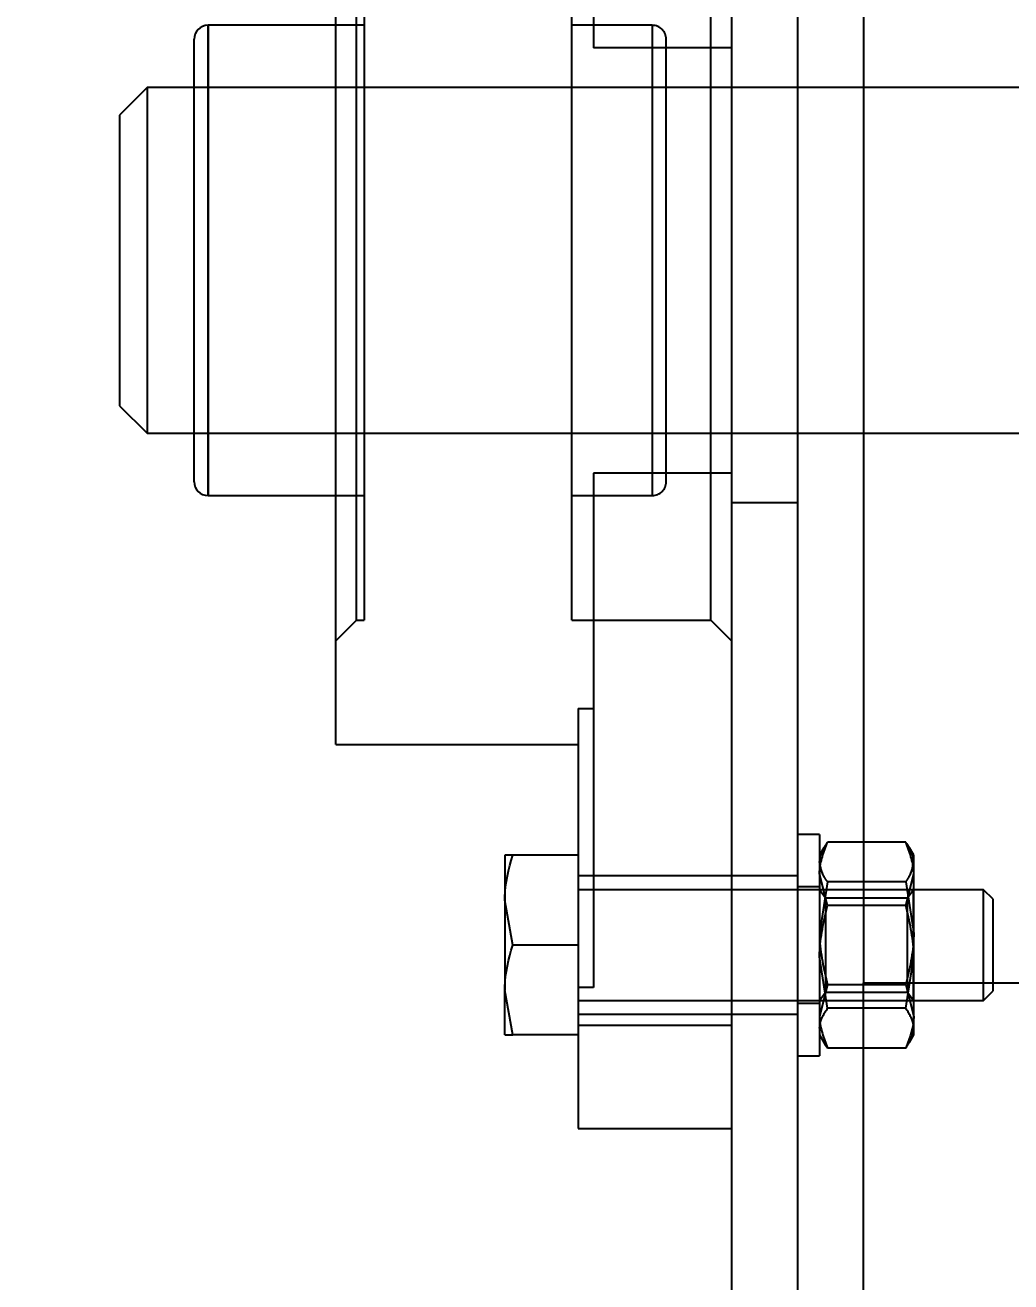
# Model space of a CAD drawing. Header units: metres. Extents: x 0 to 63075, y 0 to 44550.
# Drawn here: x 13843.6 to 13914.9, y 31177.6 to 31268.5 of the extents above; entities that cross this region are included whole.
import ezdxf

# ---------------------------------------------------------------- set-up
doc = ezdxf.new("R2010")
doc.units = ezdxf.units.M
doc.header["$LTSCALE"] = 75
doc.linetypes.add('HIDDEN2', pattern=[4.7625, 3.175, -1.5875])
for name, color, linetype in [('SDM', 7, 'Continuous'), ('SL1', 8, 'Continuous'), ('SL4', 4, 'Continuous'), ('ST1', 7, 'HIDDEN2')]:
    doc.layers.add(name, color=color, linetype=linetype)
doc.styles.add('ROMANS', font='ROMANS.SHX')
doc.dimstyles.new('75___1-75', dxfattribs={"dimscale": 75, "dimtxt": 2.5, "dimasz": 2, "dimexe": 1.5, "dimexo": 1, "dimgap": 0.5, "dimtad": 1, "dimdec": 0, "dimzin": 12, "dimtxsty": 'ROMANS', "dimcen": 0, "dimclrd": 256, "dimclre": 256, "dimclrt": 3, "dimazin": 3, "dimtfac": 1, "dimtdec": 0, "dimtmove": 0, "dimatfit": 0, "dimfxl": 1, "dimlwd": -1, "dimlwe": -1, "dimarcsym": 0})

# ---------------------------------------------------------------- blocks, each defined once
blk = doc.blocks.new('A$C52ce5e24')
at = {"layer": 'SL1'}
for radius, start, end in [(1221.5, 124.209852, 67.294357), (1158, 126.374154, 69.370009), (1150, 126.668292, 69.219881)]:
    blk.add_arc((6551.95, 10099.982), radius, start, end, dxfattribs=at)
blk = doc.blocks.new('*D27')
at = {"layer": 'Defpoints', "color": 0, "transparency": 16777216}
for p in [(11751.699, 31651.481), (12031.335, 31651.481), (13897.709, 31414.244)]:
    blk.add_point(p, dxfattribs=at)
at = {"layer": 'SDM', "transparency": 16777216}
for p, q in [((11751.699, 31801.481), (11751.699, 32508.624)), ((11956.335, 31651.481), (11639.199, 31651.481)), ((11751.699, 31414.244), (11751.699, 31651.481)), ((13822.709, 31414.244), (11639.199, 31414.244)), ((11751.699, 31264.244), (11751.699, 31114.244))]:
    blk.add_line(p, q, dxfattribs=at)
for points in [[(11726.699, 31801.481), (11776.699, 31801.481), (11751.699, 31651.481)], [(11726.699, 31264.244), (11776.699, 31264.244), (11751.699, 31414.244)]]:
    blk.add_solid(points, dxfattribs=at)
at = {"layer": 'SDM', "color": 3, "transparency": 16777216, "insert": (11620.449, 32230.053), "char_height": 187.5, "attachment_point": 5, "rotation": 90, "style": 'ROMANS'}
blk.add_mtext('237', dxfattribs=at)
blk = doc.blocks.new('A$Cb6dca9d5')
at = {"layer": 'SL4'}
for p, q in [((48.235, 4619.715), (48.235, 3669.713)), ((57.76, 4614.715), (57.76, 4459.475)), ((38.245, 4564.279), (38.245, 4527.091)), ((19.635, 4511.713), (19.635, 4546.713)), ((19.635, 4528.713), (10.395, 4528.713)), ((10.395, 4494.713), (10.395, 4528.713)), ((9.395, 4495.713), (9.395, 4527.713)), ((48.235, 4527.091), (38.245, 4527.091)), ((6, 4524.213), (4, 4522.213)), ((9.395, 4524.213), (6, 4524.213)), ((6, 4524.213), (6, 4499.213)), ((4, 4522.213), (4, 4501.213)), ((19.635, 4476.713), (19.635, 4511.713)), ((4, 4501.213), (6, 4499.213)), ((6, 4499.213), (9.395, 4499.213)), ((48.235, 4496.334), (38.245, 4496.334)), ((38.245, 4496.334), (38.245, 4459.146)), ((10.395, 4494.713), (19.635, 4494.713)), ((37.135, 4479.317), (38.245, 4479.317)), ((37.135, 4479.317), (37.135, 4459.146)), ((19.635, 4476.713), (37.135, 4476.713)), ((31.835, 4468.713), (31.835, 4465.463)), ((37.135, 4468.713), (32.416, 4468.713)), ((32.416, 4462.213), (31.835, 4465.463)), ((31.835, 4465.463), (31.835, 4458.963)), ((37.135, 4462.213), (32.416, 4462.213)), ((32.416, 4455.713), (31.835, 4458.963)), ((31.835, 4455.713), (31.835, 4458.963)), ((37.135, 4459.146), (37.135, 4456.391)), ((38.245, 4459.146), (37.135, 4459.146)), ((57.76, 4459.475), (123, 4459.475)), ((57.76, 3669.713), (57.76, 4459.475)), ((48.235, 4456.391), (37.135, 4456.391)), ((37.135, 4456.391), (37.135, 4448.963)), ((37.135, 4455.713), (32.416, 4455.713)), ((37.135, 4448.963), (48.235, 4448.963))]:
    blk.add_line(p, q, dxfattribs=at)
for centre, start, end in [((10.395, 4527.713), 90, 180), ((10.395, 4495.713), 180, 270)]:
    blk.add_arc(centre, 1, start, end, dxfattribs=at)
for points, knots in [([(31.835, 4465.463), (31.836, 4465.54), (31.844, 4466.637), (32.14, 4467.713), (32.416, 4468.713)], [0, 0, 0, 0, 0.070215, 1, 1, 1, 1]), ([(32.416, 4468.713), (32.181, 4468.713), (31.871, 4468.713), (31.842, 4468.713), (31.835, 4468.713)], [0, 0, 0, 0, 0.758149, 1, 1, 1, 1]), ([(31.835, 4458.963), (31.836, 4459.04), (31.844, 4460.137), (32.14, 4461.213), (32.416, 4462.213)], [0, 0, 0, 0, 0.0702148, 1, 1, 1, 1]), ([(31.835, 4455.713), (31.842, 4455.713), (31.871, 4455.713), (32.181, 4455.713), (32.416, 4455.713)], [0, 0, 0, 0, 0.241851, 1, 1, 1, 1])]:
    blk.add_open_spline(points, degree=3, knots=knots, dxfattribs=at)
at = {"layer": 'ST1'}
for p, q in [((52.997, 4669.713), (52.997, 3669.713)), ((21.135, 4485.713), (21.135, 4537.713)), ((21.685, 4537.713), (21.685, 4485.713)), ((36.685, 4485.713), (36.685, 4537.713)), ((46.735, 4485.713), (46.735, 4537.713)), ((10.395, 4528.713), (10.395, 4494.713)), ((21.685, 4528.713), (19.635, 4528.713)), ((42.505, 4528.713), (36.685, 4528.713)), ((42.505, 4528.713), (42.505, 4494.758)), ((43.505, 4495.713), (43.505, 4527.713)), ((48.235, 4527.091), (38.245, 4527.091)), ((43.505, 4524.213), (9.395, 4524.213)), ((97, 4524.213), (9.395, 4524.213)), ((9.395, 4499.213), (43.505, 4499.213)), ((9.395, 4499.213), (97, 4499.213)), ((48.235, 4496.334), (38.245, 4496.334)), ((19.635, 4494.713), (21.685, 4494.713)), ((36.685, 4494.713), (42.505, 4494.713)), ((48.235, 4494.213), (52.997, 4494.213)), ((19.635, 4484.213), (21.135, 4485.713)), ((21.135, 4485.713), (21.685, 4485.713)), ((36.685, 4485.713), (46.735, 4485.713)), ((46.735, 4485.713), (48.235, 4484.213)), ((54.597, 4470.213), (52.997, 4470.213)), ((54.597, 4470.213), (54.597, 4454.213)), ((60.817, 4469.654), (55.178, 4469.654)), ((54.907, 4469.249), (54.597, 4468.713)), ((61.397, 4468.713), (61.088, 4469.249)), ((61.397, 4468.217), (61.397, 4468.713)), ((61.397, 4463.058), (61.397, 4468.217)), ((48.235, 4467.213), (37.135, 4467.213)), ((52.997, 4467.213), (48.235, 4467.213)), ((55.178, 4465.087), (54.597, 4467.371)), ((60.817, 4465.087), (61.397, 4467.371)), ((66.445, 4466.213), (37.135, 4466.213)), ((54.597, 4466.413), (52.997, 4466.413)), ((55.178, 4466.779), (54.597, 4463.058)), ((55.018, 4465.613), (54.597, 4466.213)), ((60.817, 4466.779), (55.178, 4466.779)), ((60.817, 4466.779), (61.397, 4463.058)), ((61.372, 4466.213), (60.952, 4465.613)), ((61.372, 4465.907), (61.372, 4466.213)), ((61.397, 4466.213), (61.372, 4466.213)), ((61.372, 4458.213), (61.372, 4465.907)), ((66.445, 4458.213), (66.445, 4466.213)), ((67.135, 4465.522), (66.445, 4466.213)), ((55.018, 4465.613), (55.018, 4465.353)), ((60.952, 4465.613), (55.018, 4465.613)), ((55.018, 4465.353), (55.018, 4458.813)), ((60.817, 4465.087), (55.178, 4465.087)), ((60.952, 4458.813), (60.952, 4465.613)), ((67.135, 4458.903), (67.135, 4465.522)), ((61.397, 4457.054), (61.397, 4463.058)), ((55.178, 4457.646), (54.597, 4461.367)), ((60.817, 4457.646), (61.397, 4461.367)), ((55.178, 4459.338), (54.597, 4457.054)), ((54.597, 4458.213), (55.018, 4458.813)), ((55.018, 4458.813), (60.952, 4458.813)), ((60.817, 4459.338), (55.178, 4459.338)), ((57.76, 3669.713), (57.76, 4459.475)), ((60.817, 4459.338), (61.397, 4457.054)), ((60.952, 4458.813), (61.372, 4458.213)), ((66.445, 4458.213), (67.135, 4458.903)), ((37.135, 4458.213), (66.445, 4458.213)), ((52.997, 4458.013), (54.597, 4458.013)), ((61.372, 4458.213), (61.397, 4458.213)), ((37.135, 4457.213), (48.235, 4457.213)), ((48.235, 4457.213), (52.997, 4457.213)), ((60.817, 4457.646), (55.178, 4457.646)), ((61.397, 4455.713), (61.397, 4457.054)), ((48.235, 4456.391), (37.135, 4456.391)), ((54.597, 4455.713), (54.907, 4455.176)), ((61.088, 4455.176), (61.397, 4455.713)), ((52.997, 4454.213), (54.597, 4454.213)), ((60.817, 4454.771), (55.178, 4454.771))]:
    blk.add_line(p, q, dxfattribs=at)
for centre, start, end in [((42.505, 4527.713), 0, 90), ((42.505, 4495.713), 270, 0)]:
    blk.add_arc(centre, 1, start, end, dxfattribs=at)
for points, knots in [([(54.597, 4468.217), (54.606, 4468.347), (54.638, 4468.834), (54.95, 4469.308), (55.178, 4469.654)], [0, 0, 0, 0, 0.268634, 1, 1, 1, 1]), ([(54.597, 4467.371), (54.598, 4467.425), (54.606, 4468.196), (54.903, 4468.952), (55.178, 4469.654)], [0, 0, 0, 0, 0.070215, 1, 1, 1, 1]), ([(61.397, 4468.217), (61.389, 4468.347), (61.357, 4468.834), (61.045, 4469.308), (60.817, 4469.654)], [0, 0, 0, 0, 0.2686336, 1, 1, 1, 1]), ([(61.397, 4467.371), (61.397, 4467.425), (61.389, 4468.196), (61.092, 4468.952), (60.817, 4469.654)], [0, 0, 0, 0, 0.0702148, 1, 1, 1, 1]), ([(55.178, 4466.779), (55.09, 4466.9), (54.75, 4467.368), (54.663, 4467.855), (54.597, 4468.217)], [0, 0, 0, 0, 0.257551, 1, 1, 1, 1]), ([(60.817, 4466.779), (60.905, 4466.9), (61.245, 4467.368), (61.332, 4467.855), (61.397, 4468.217)], [0, 0, 0, 0, 0.257551, 1, 1, 1, 1]), ([(54.597, 4461.367), (54.598, 4461.455), (54.606, 4462.711), (54.903, 4463.943), (55.178, 4465.087)], [0, 0, 0, 0, 0.070215, 1, 1, 1, 1]), ([(61.397, 4461.367), (61.397, 4461.455), (61.389, 4462.711), (61.092, 4463.943), (60.817, 4465.087)], [0, 0, 0, 0, 0.0702148, 1, 1, 1, 1]), ([(54.597, 4463.058), (54.598, 4462.97), (54.606, 4461.714), (54.903, 4460.482), (55.178, 4459.338)], [0, 0, 0, 0, 0.070215, 1, 1, 1, 1]), ([(61.397, 4463.058), (61.397, 4462.97), (61.389, 4461.714), (61.092, 4460.482), (60.817, 4459.338)], [0, 0, 0, 0, 0.0702148, 1, 1, 1, 1]), ([(54.597, 4456.208), (54.606, 4456.339), (54.638, 4456.826), (54.95, 4457.299), (55.178, 4457.646)], [0, 0, 0, 0, 0.268634, 1, 1, 1, 1]), ([(54.597, 4457.054), (54.598, 4457), (54.606, 4456.229), (54.903, 4455.473), (55.178, 4454.771)], [0, 0, 0, 0, 0.0702148, 1, 1, 1, 1]), ([(61.397, 4456.208), (61.389, 4456.339), (61.357, 4456.826), (61.045, 4457.299), (60.817, 4457.646)], [0, 0, 0, 0, 0.2686336, 1, 1, 1, 1]), ([(61.397, 4457.054), (61.397, 4457), (61.389, 4456.229), (61.092, 4455.473), (60.817, 4454.771)], [0, 0, 0, 0, 0.0702148, 1, 1, 1, 1]), ([(60.817, 4454.771), (60.905, 4454.891), (61.245, 4455.36), (61.332, 4455.847), (61.397, 4456.208)], [0, 0, 0, 0, 0.2575513, 1, 1, 1, 1]), ([(55.178, 4454.771), (55.076, 4454.89), (54.965, 4455.021), (54.925, 4455.157), (54.921, 4455.169)], [0, 0, 0, 0, 0.914803, 1, 1, 1, 1])]:
    blk.add_open_spline(points, degree=3, knots=knots, dxfattribs=at)

msp = doc.modelspace()

# ---------------------------------------------------------------- block references
at = {"layer": 'SDM'}
for name, p in [('A$C52ce5e24', (8259.513, 21551.5)), ('A$Cb6dca9d5', (13846.469, 26739.769))]:
    msp.add_blockref(name, p, dxfattribs=at)

# ---------------------------------------------------------------- dimensions: what is measured, and where the dimension line sits
dim = msp.add_linear_dim(base=(11751.699, 31651.481), p1=(13897.709, 31414.244), p2=(12031.335, 31651.481), angle=90, dimstyle='75___1-75', dxfattribs=at)
dim.commit()
dim.dimension.update_dxf_attribs({"geometry": '*D27', "text_midpoint": (11620.449, 32230.053)})

doc.saveas('drawing.dxf')
